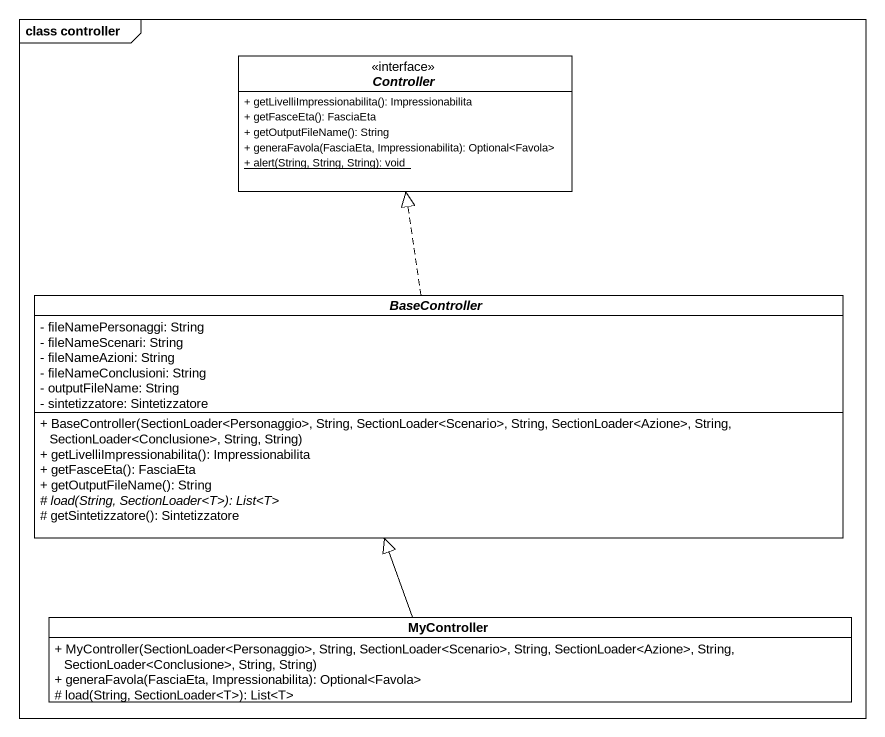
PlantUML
@startuml
mainframe class controller
hide circle
hide empty members
skinparam classAttributeIconSize 0
interface Controller <<interface>> {
  + getLivelliImpressionabilita(): Impressionabilita
  + getFasceEta(): FasciaEta
  + getOutputFileName(): String
  + generaFavola(FasciaEta, Impressionabilita): Optional<Favola>
  {static} + alert(String, String, String): void
}
abstract class BaseController {
  - fileNamePersonaggi: String
  - fileNameScenari: String
  - fileNameAzioni: String
  - fileNameConclusioni: String
  - outputFileName: String
  - sintetizzatore: Sintetizzatore
  + BaseController(SectionLoader<Personaggio>, String, SectionLoader<Scenario>, String, SectionLoader<Azione>, String, SectionLoader<Conclusione>, String, String)
  + getLivelliImpressionabilita(): Impressionabilita
  + getFasceEta(): FasciaEta
  + getOutputFileName(): String
  {abstract} # load(String, SectionLoader<T>): List<T>
  # getSintetizzatore(): Sintetizzatore
}
class MyController {
  + MyController(SectionLoader<Personaggio>, String, SectionLoader<Scenario>, String, SectionLoader<Azione>, String, SectionLoader<Conclusione>, String, String)
  + generaFavola(FasciaEta, Impressionabilita): Optional<Favola>
  # load(String, SectionLoader<T>): List<T>
}
BaseController .up.|> Controller
MyController -up-|> BaseController
@enduml
